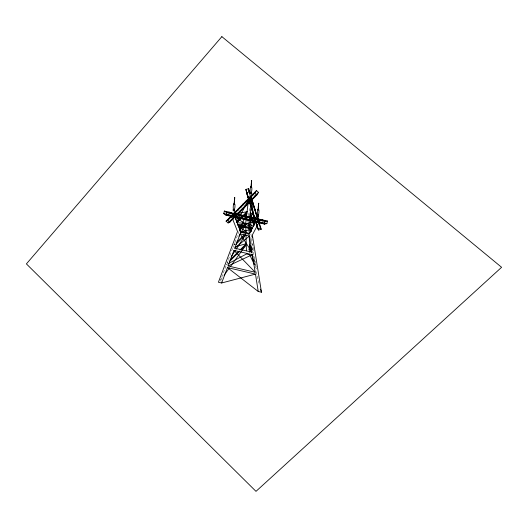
<?xml version="1.0" encoding="UTF-8"?>
<svg xmlns="http://www.w3.org/2000/svg" width="528" height="528" viewBox="0 0 528 528"><rect width="100%" height="100%" fill="white"/><g stroke="black" fill="none" stroke-linecap="round" stroke-linejoin="round"><path stroke-width="0.4" stroke-dasharray="2.64 1.98" d="M248.609 215.708L249.579 207.511M221.166 281.47L220.691 279.952L226.116 265.564M232.577 248.424L227.113 262.924L228.908 260.192M234.967 244.002L233.812 245.164L238.933 231.568M233.812 245.164L236.194 240.992M220.691 279.952L223.1 276.626M232.987 247.348L234.115 246.213M227.654 263.393L226.492 264.561L227.924 263.809M252.054 248.411L254.219 251.717M255.308 266.62L256.7 269.584M250.873 239.105L253.532 247.592M251.579 242.57L254.179 250.866M254.06 259.136L256.001 265.32M254.1 260.172L256.773 268.706M256.1 271.689L259.314 284.414M252.212 247.731L255.77 262.812M250.84 233.871L252.206 240.286M247.975 221.021L248.002 222.017M248.688 248.543L248.728 250.127"/><path stroke-width="0.79" d="M234.221 209.286A0.726 0.693 3.8 0 1 234.406 210.368L234.003 216.44L252.272 228.261L249.856 228.505L247.48 227.152L245.065 227.39L242.682 226.043L240.273 226.281L240.286 225.482M242.669 226.835L242.682 226.043M245.065 227.39L245.078 226.598M247.46 227.944L247.48 227.152M249.856 228.505L249.876 227.707M267.498 221.067L265.036 221.509L262.706 219.958L260.245 220.4L257.915 218.843L267.498 221.067L266.864 223.634L264.403 224.07L226.05 215.18L226.116 214.183M232.34 212.916L224.36 211.061L223.72 213.629L226.05 215.18L226.756 211.616M250.866 196.205L256.496 190.549L258.509 192.37L256.753 195.063L229.713 222.255L227.7 220.433L227.766 219.437M228.446 215.734L228.512 214.738L226.05 215.18M229.086 213.173L229.152 212.177L226.69 212.612L224.36 211.061M229.39 218.731L229.456 217.741L231.079 217.034L232.835 214.342L234.458 213.635L236.214 210.943L237.838 210.236L239.593 207.544L241.217 206.837L242.972 204.145L244.596 203.438L246.352 200.746L247.982 200.039L249.737 197.347L251.361 196.64L253.117 193.948L254.74 193.241L256.496 190.549M226.076 221.14L227.7 220.433L232.769 215.338L232.835 214.342L226.076 221.14L228.089 222.961L229.713 222.255L229.779 221.258M265.102 220.513L264.403 224.07L262.073 222.519L259.604 222.961L257.275 221.41L254.813 221.852L252.483 220.295L250.021 220.737L247.691 219.186L245.223 219.628L242.893 218.071L240.431 218.513L238.102 216.962L235.64 217.404L233.31 215.853L230.848 216.289L230.914 215.292M231.079 217.034L231.145 216.038M233.33 213.398L231.482 213.728L231.548 212.731M231.403 220.559L231.469 219.562L233.092 218.856L234.848 216.163L236.471 215.457L238.227 212.764L239.851 212.058L241.606 209.365L243.23 208.659L244.985 205.966L246.609 205.26L248.365 202.567L249.988 201.861L251.744 199.168L253.367 198.462L255.13 195.769L256.753 195.063L256.819 194.066M233.092 213.206L232.775 215.332M233.244 210.929L233.35 209.411M233.383 209.854C232.333 201.201 236.603 201.92 234.34 210.052C234.016 210.87 232.848 209.873 233.66 209.464M234.029 204.125L234.689 197.637L234.498 204.098L234.029 204.125L234.498 204.098M233.092 218.856L233.158 217.859M233.244 216.843L233.31 215.853M234.458 213.635L234.524 212.639M234.782 217.16L234.848 216.163M235.64 217.404L235.706 216.407M236.148 211.939L236.214 210.943M257.294 218.955L255.453 219.285L253.117 217.734L250.655 218.176L248.325 216.625L245.863 217.061L243.533 215.51L241.072 215.952L238.742 214.401L236.273 214.837L236.339 213.84M236.471 215.457L236.537 214.46M237.838 210.236L237.904 209.24M238.161 213.761L238.227 212.764M238.036 217.958L238.102 216.962M238.676 215.391L238.742 214.401M239.527 208.54L239.593 207.544M239.851 212.058L239.917 211.061M240.431 218.513L240.497 217.516M241.217 206.837L241.283 205.841M241.072 215.952L241.138 214.955M241.54 210.362L241.606 209.365M242.906 205.141L242.972 204.145M243.23 208.659L243.296 207.662M242.827 219.067L242.893 218.071M243.467 216.506L243.533 215.51M244.596 203.438L244.662 202.442M244.919 206.963L244.985 205.966M257.928 218.744L261.235 229.291L258.588 230.036L257.816 228.776L246.503 192.687L246.569 191.69M246.286 201.742L246.352 200.746M245.223 219.628L245.289 218.632M247.21 194.944L245.863 189.433L248.516 188.694L249.863 194.205L248.516 188.694M245.863 217.061L245.929 216.064M246.609 205.26L246.675 204.263M257.11 226.519L257.176 225.522C253.678 216.242 251.414 206.481 247.916 197.201L247.982 196.205M247.982 200.039L248.048 199.043M248.299 203.564L248.365 202.567M248.622 199.452L248.695 198.455M249.929 193.208L249.157 191.948L249.223 190.951M247.625 220.183L247.691 219.186M248.259 217.615L248.325 216.625M249.335 201.709L249.401 200.713M254.371 224.367L251.75 200.237L248.523 199.492L236.94 221.892C240.596 218.803 243.923 215.345 247.078 211.695L233.911 214.183L249.665 198.343L249.737 197.347L233.977 213.187M250.034 195.466L249.665 198.343M250.265 192.872C249.216 184.219 253.493 184.939 251.229 193.07C250.906 193.888 249.731 192.892 250.549 192.482M250.919 187.143L251.579 180.649L251.381 187.117L250.919 187.143L251.381 187.117M249.988 201.861L250.054 200.864M250.041 203.966L250.107 202.97M251.104 192.304A0.726 0.693 3.8 0 1 251.288 193.387L250.886 199.459L251.75 200.237L248.932 224.063L251.143 231.125M250.747 206.217L250.813 205.227M257.466 217.265L251.341 197.716L251.275 198.713L257.4 218.262M251.361 196.64L251.427 195.644M250.021 220.737L250.087 219.74M251.678 200.165L251.744 199.168M250.655 218.176L250.721 217.18M251.453 208.474L251.519 207.478M257.38 217.708L252.754 202.231L251.981 200.97L252.047 199.973M253.051 194.944L253.117 193.948M252.16 210.731L252.226 209.735M252.688 203.221L252.754 202.231M253.367 198.462L253.433 197.465M252.866 212.989L252.932 211.992M252.417 221.291L252.483 220.295M253.394 205.478L253.46 204.481M250.8 197.201L254.74 193.241L254.806 192.245M253.051 218.731L253.117 217.734M253.572 215.239L253.638 214.249M254.1 207.735L254.166 206.738M255.064 196.766L255.13 195.769M254.278 217.496L254.344 216.5M254.806 209.992L254.872 208.996M254.813 221.852L254.879 220.856M254.984 219.754L255.05 218.757M255.512 212.243L255.578 211.246M255.453 219.285L255.519 218.288M255.691 222.011L255.757 221.014M256.219 214.5L256.291 213.503M256.397 224.261L256.463 223.265M256.931 216.757L256.997 215.761M256.997 219.523L257.717 209.603C260.165 207.029 258.502 218.948 257.413 215.18M257.209 222.407L257.275 221.41M257.974 209.623L258.641 203.188L258.449 209.656L257.974 209.623L258.449 209.656M258.35 215.926L257.948 221.991L258.819 222.776L252.344 234.953L261.466 292.228L258.238 291.476L227.443 267.597L221.641 282.988L218.414 282.242L237.541 231.521L231.634 216.473M259.756 225.779L259.116 222.526M259.604 222.961L259.67 221.965M260.245 220.4L260.311 219.404M262 223.516L262.073 222.519M262.64 220.955L262.706 219.958M264.403 224.07L264.469 223.08M248.523 199.492L245.698 223.311L239.818 229.231L240.768 232.267L249.11 234.201L255.585 222.031L256.892 221.034A0.726 0.693 3.8 0 0 256.925 222.017A0.726 0.693 3.8 0 0 257.948 221.991A0.726 0.693 3.8 0 0 257.921 221.014M234.894 197.934L234.439 197.842M234.755 204.125L234.221 204.554L233.765 204.046M251.783 180.952L251.328 180.86M251.645 187.136L251.11 187.572L250.655 187.064M258.859 203.432L258.39 203.399M258.707 209.675L258.172 210.111L257.717 209.603M253.843 223.72L253.572 224.77L253.136 221.463L252.153 220.262L251.724 216.955L250.741 215.747L251.011 214.698M251.447 218.005L251.724 216.955M252.153 220.262L252.43 219.206M252.866 222.512L253.136 221.463M238.405 221.041L238.63 220.189M240.095 219.344L240.319 218.493M241.784 217.642L242.009 216.79M243.474 215.945L243.698 215.094M245.164 214.243L245.388 213.391M228.063 265.96L233.937 250.391L252.371 254.668L255.176 272.25L228.063 265.96L252.371 254.668M234.762 248.206L240.154 233.904L249.407 236.056L251.981 252.199L234.762 248.206L249.407 236.056M246.913 213.088L239.818 229.231L234.201 214.916M238.973 236.128L245.725 224.308L245.949 232.954L239.95 231.099M227.7 220.433L229.456 217.741M229.713 222.255L231.469 219.562M231.158 256.786L235.198 250.648M236.102 249.282L245.533 234.96M224.063 275.293L229.37 267.973M230.333 266.647L246.253 244.688L246.411 250.833M228.089 222.961L258.509 192.37M236.94 221.892L247.078 211.695M236.973 222.486L246.602 212.804M239.745 230.32L245.725 224.308M236.702 242.26L244.213 234.696M257.176 222.506L259.453 220.216M235.811 244.51L245.421 234.848M230.01 260.007L238.696 251.269M239.857 250.107L246.226 243.698L246.002 234.927M229.396 261.637L239.276 251.704M241.025 249.949L246.253 244.688M228.637 263.426L246.497 254.001L249.724 254.747L254.258 264.389M246.503 192.687L249.157 191.948M256.727 221.707L237.89 224.928L240.273 226.281M258.119 221.318L258.41 220.268L259.05 223.522M257.816 228.776L260.462 228.03L261.235 229.291M235.323 246.708L246.226 243.698M221.641 282.988L255.473 274.098L258.238 291.476M237.283 222.77L245.698 223.311L248.932 224.063L253.513 226.36M257.374 218.717L233.944 213.286L236.273 214.837M226.69 212.612L232.274 213.913M234.419 214.408L256.225 219.463M257.849 219.839L265.036 221.509M223.72 213.629L266.864 223.634M237.89 224.928L252.272 228.261M227.443 267.597L255.473 274.098M257.987 215.002L258.317 215.483M229.152 212.177L231.482 213.728M228.512 214.738L230.848 216.289M249.11 234.201L238.234 225.806L251.896 228.974L240.768 232.267L234.148 214.942M251.044 192.522L251.255 192.951M234.155 209.504L234.366 209.933M254.74 193.241L256.753 195.063M250.741 215.747L250.305 212.441L257.281 219.179M233.937 250.391L255.176 272.25M249.229 235.673L249.46 244.444L251.618 247.751M240.154 233.904L251.981 252.199M257.862 219.74L260.462 228.03M245.863 189.433L258.588 230.036M250.305 212.441L254.311 225.225M253.572 224.77L250.14 213.833L251.335 231.092M249.176 233.706L248.959 225.053L251.005 231.587M249.46 244.444L251.882 252.179M249.665 252.377L249.48 245.441L251.671 252.417M252.16 253.968L253.13 257.07M260.515 289.186L261.466 292.228M249.48 245.441L251.09 251.803M251.691 254.186L254.298 264.528M249.586 236.617L249.962 238.201M248.959 225.053L250.496 232.267M251.341 197.716L251.981 200.97M247.276 193.948L247.916 197.201M252.067 236.141L252.305 237.659M251.057 198.785A0.726 0.693 3.8 0 1 250.628 199.624A0.726 0.693 3.8 0 1 249.711 199.287A0.726 0.693 3.8 0 1 249.975 198.383M234.168 215.767A0.726 0.693 3.8 0 1 233.739 216.605A0.726 0.693 3.8 0 1 232.822 216.269A0.726 0.693 3.8 0 1 233.092 215.371M257.994 214.777A0.726 0.693 3.8 0 1 258.463 215.78A0.726 0.693 3.8 0 1 257.327 215.952A0.726 0.693 3.8 0 1 257.446 214.856M234.406 210.368A0.726 0.693 3.8 0 1 233.257 210.25A0.726 0.693 3.8 0 1 233.666 209.227M251.288 193.387A0.726 0.693 3.8 0 1 250.147 193.268A0.726 0.693 3.8 0 1 250.556 192.245M221.866 36.643L26.4 263.894L255.994 491.357L501.6 267.293L221.866 36.643"/></g></svg>
